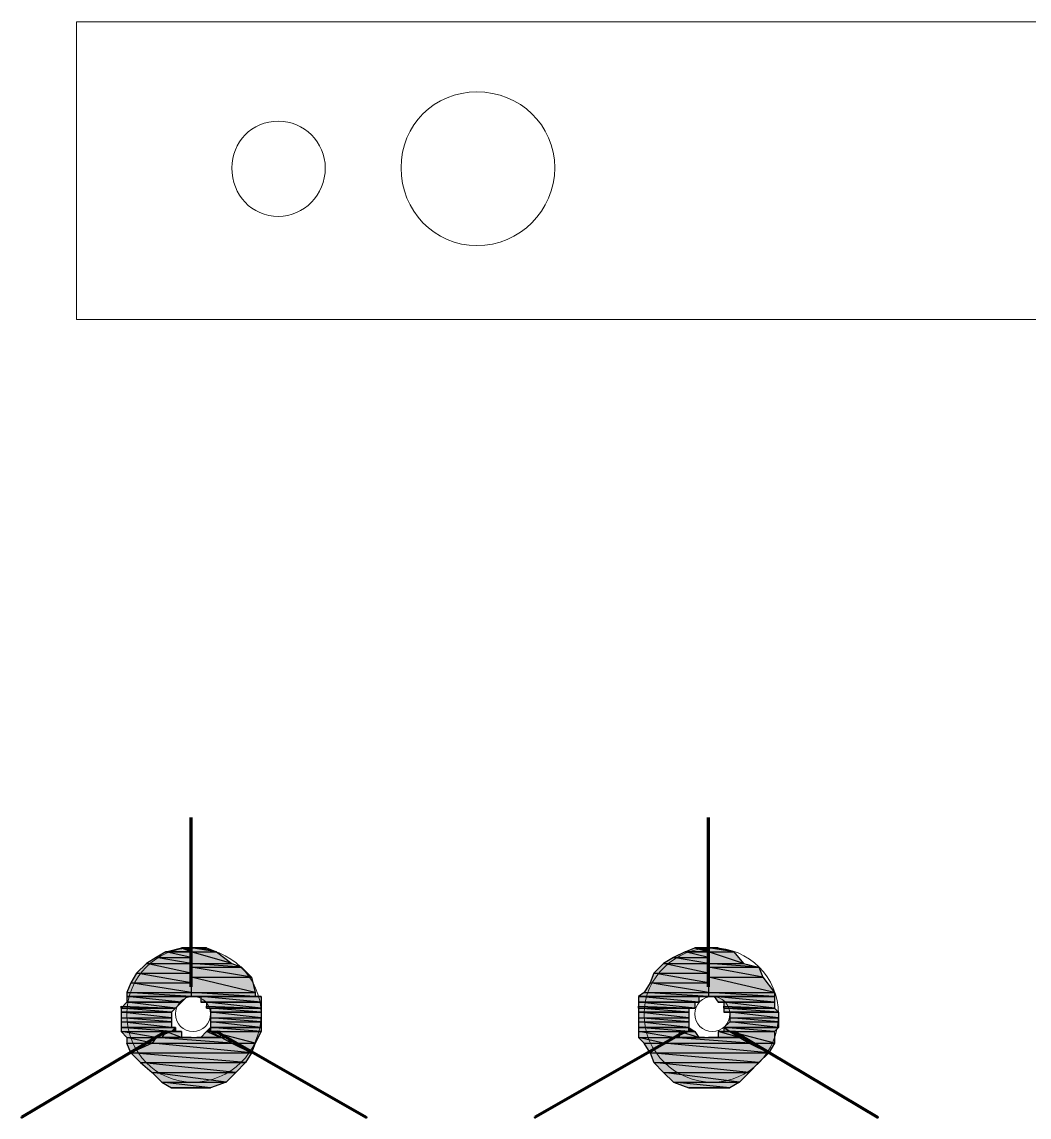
# Model space of a CAD drawing. Header units: millimetres. Extents: x 50 to 186, y -32 to 33.
# Drawn here: x 118.202 to 118.926, y -7.619 to -6.832 of the extents above; entities that cross this region are included whole.
import ezdxf

# ---------------------------------------------------------------- set-up
doc = ezdxf.new("R2010")
doc.units = ezdxf.units.MM
doc.layers.add('Prumada Eletrica', color=40, linetype='Continuous', lineweight=30)

msp = doc.modelspace()

# ---------------------------------------------------------------- hatches: boundary and pattern name
at = {"layer": 'Prumada Eletrica', "true_color": 0x000007}
h = msp.add_hatch(color=7, dxfattribs=at)
h.paths.add_polyline_path([(118.29863, -7.504), (118.32377, -7.504), (118.30561, -7.49981)])
h.paths.add_polyline_path([(118.32377, -7.504), (118.30561, -7.49981), (118.32377, -7.49981)])
for points in [[(118.32377, -7.49981), (118.30561, -7.49981), (118.31679, -7.49702)], [(118.69531, -7.49981), (118.67855, -7.49981), (118.68553, -7.49702)], [(118.3126, -7.55708), (118.3098, -7.55708), (118.3126, -7.55429)], [(118.33774, -7.55708), (118.33495, -7.55708), (118.33774, -7.55429)], [(118.68553, -7.55708), (118.68134, -7.55708), (118.68134, -7.55429)], [(118.28047, -7.57244), (118.27768, -7.56546), (118.29584, -7.56546)], [(118.36707, -7.57244), (118.3531, -7.56546), (118.36987, -7.56546)], [(118.65341, -7.57244), (118.64922, -7.56546), (118.66318, -7.56546)], [(118.73861, -7.57244), (118.72464, -7.56546), (118.7428, -7.56546)]]:
    msp.add_hatch(color=7, dxfattribs=at).paths.add_polyline_path(points)
h = msp.add_hatch(color=7, dxfattribs=at)
h.paths.add_polyline_path([(118.31679, -7.49702), (118.32377, -7.49702)])
h.paths.add_polyline_path([(118.31679, -7.49702), (118.32377, -7.49702), (118.32377, -7.49981)])
h = msp.add_hatch(color=7, dxfattribs=at)
h.paths.add_polyline_path([(118.32377, -7.49981), (118.34193, -7.49981), (118.32377, -7.49702)])
h.paths.add_polyline_path([(118.34193, -7.49981), (118.32377, -7.49702), (118.33495, -7.49702)])
h = msp.add_hatch(color=7, dxfattribs=at)
h.paths.add_polyline_path([(118.32377, -7.50819), (118.3531, -7.50819), (118.32377, -7.49981)])
h.paths.add_polyline_path([(118.3531, -7.50819), (118.32377, -7.49981), (118.34193, -7.49981)])
h = msp.add_hatch(color=7, dxfattribs=at)
h.paths.add_polyline_path([(118.67017, -7.504), (118.69531, -7.504), (118.67855, -7.49981)])
h.paths.add_polyline_path([(118.69531, -7.504), (118.67855, -7.49981), (118.69531, -7.49981)])
h = msp.add_hatch(color=7, dxfattribs=at)
h.paths.add_polyline_path([(118.68553, -7.49702), (118.69531, -7.49702)])
h.paths.add_polyline_path([(118.68553, -7.49702), (118.69531, -7.49702), (118.69531, -7.49981)])
h = msp.add_hatch(color=7, dxfattribs=at)
h.paths.add_polyline_path([(118.69531, -7.49981), (118.71347, -7.49981), (118.69531, -7.49702)])
h.paths.add_polyline_path([(118.71347, -7.49981), (118.69531, -7.49702), (118.70229, -7.49702)])
h.paths.add_polyline_path([(118.69531, -7.49702), (118.70229, -7.49702)])
h = msp.add_hatch(color=7, dxfattribs=at)
h.paths.add_polyline_path([(118.69531, -7.50819), (118.72045, -7.50819), (118.69531, -7.49981)])
h.paths.add_polyline_path([(118.72045, -7.50819), (118.69531, -7.49981), (118.71347, -7.49981)])
h = msp.add_hatch(color=7, dxfattribs=at)
h.paths.add_polyline_path([(118.28466, -7.51518), (118.32377, -7.51518), (118.29165, -7.50819)])
h.paths.add_polyline_path([(118.32377, -7.51518), (118.29165, -7.50819), (118.32377, -7.50819)])
h = msp.add_hatch(color=7, dxfattribs=at)
h.paths.add_polyline_path([(118.29165, -7.50819), (118.32377, -7.50819), (118.29863, -7.504)])
h.paths.add_polyline_path([(118.32377, -7.50819), (118.29863, -7.504), (118.32377, -7.504)])
h = msp.add_hatch(color=7, dxfattribs=at)
h.paths.add_polyline_path([(118.32377, -7.51099), (118.36009, -7.51099), (118.32377, -7.50819)])
h.paths.add_polyline_path([(118.36009, -7.51099), (118.32377, -7.50819), (118.3531, -7.50819)])
h = msp.add_hatch(color=7, dxfattribs=at)
h.paths.add_polyline_path([(118.6562, -7.51518), (118.69531, -7.51518), (118.66318, -7.50819)])
h.paths.add_polyline_path([(118.69531, -7.51518), (118.66318, -7.50819), (118.69531, -7.50819)])
h = msp.add_hatch(color=7, dxfattribs=at)
h.paths.add_polyline_path([(118.66318, -7.50819), (118.69531, -7.50819), (118.67017, -7.504)])
h.paths.add_polyline_path([(118.69531, -7.50819), (118.67017, -7.504), (118.69531, -7.504)])
h = msp.add_hatch(color=7, dxfattribs=at)
h.paths.add_polyline_path([(118.69531, -7.51099), (118.73163, -7.51099), (118.69531, -7.50819)])
h.paths.add_polyline_path([(118.73163, -7.51099), (118.69531, -7.50819), (118.72045, -7.50819)])
h = msp.add_hatch(color=7, dxfattribs=at)
h.paths.add_polyline_path([(118.28047, -7.52216), (118.32377, -7.52216), (118.28466, -7.51518)])
h.paths.add_polyline_path([(118.32377, -7.52216), (118.28466, -7.51518), (118.32377, -7.51518)])
h = msp.add_hatch(color=7, dxfattribs=at)
h.paths.add_polyline_path([(118.32377, -7.51797), (118.36707, -7.51797), (118.32377, -7.51099)])
h.paths.add_polyline_path([(118.36707, -7.51797), (118.32377, -7.51099), (118.36009, -7.51099)])
h = msp.add_hatch(color=7, dxfattribs=at)
h.paths.add_polyline_path([(118.65341, -7.52216), (118.69531, -7.52216), (118.6562, -7.51518)])
h.paths.add_polyline_path([(118.69531, -7.52216), (118.6562, -7.51518), (118.69531, -7.51518)])
h = msp.add_hatch(color=7, dxfattribs=at)
h.paths.add_polyline_path([(118.69531, -7.51797), (118.73442, -7.51797), (118.69531, -7.51099)])
h.paths.add_polyline_path([(118.73442, -7.51797), (118.69531, -7.51099), (118.73163, -7.51099)])
h = msp.add_hatch(color=7, dxfattribs=at)
h.paths.add_polyline_path([(118.27768, -7.52914), (118.32377, -7.52914), (118.28047, -7.52216)])
h.paths.add_polyline_path([(118.32377, -7.52914), (118.28047, -7.52216), (118.32377, -7.52216)])
h = msp.add_hatch(color=7, dxfattribs=at)
h.paths.add_polyline_path([(118.32377, -7.52914), (118.36987, -7.52914), (118.32377, -7.51797)])
h.paths.add_polyline_path([(118.36987, -7.52914), (118.32377, -7.51797), (118.36707, -7.51797)])
h = msp.add_hatch(color=7, dxfattribs=at)
h.paths.add_polyline_path([(118.64922, -7.52914), (118.69531, -7.52914), (118.65341, -7.52216)])
h.paths.add_polyline_path([(118.69531, -7.52914), (118.65341, -7.52216), (118.69531, -7.52216)])
h = msp.add_hatch(color=7, dxfattribs=at)
h.paths.add_polyline_path([(118.69531, -7.52914), (118.7428, -7.52914), (118.69531, -7.51797)])
h.paths.add_polyline_path([(118.7428, -7.52914), (118.69531, -7.51797), (118.73442, -7.51797)])
h = msp.add_hatch(color=7, dxfattribs=at)
h.paths.add_polyline_path([(118.27768, -7.53194), (118.32377, -7.53194), (118.27768, -7.52914)])
h.paths.add_polyline_path([(118.32377, -7.53194), (118.27768, -7.52914), (118.32377, -7.52914)])
h = msp.add_hatch(color=7, dxfattribs=at)
h.paths.add_polyline_path([(118.27768, -7.53613), (118.31679, -7.53613), (118.27768, -7.53194)])
h.paths.add_polyline_path([(118.31679, -7.53613), (118.27768, -7.53194), (118.32098, -7.53194)])
h = msp.add_hatch(color=7, dxfattribs=at)
h.paths.add_polyline_path([(118.32377, -7.53194), (118.36987, -7.53194), (118.32377, -7.52914)])
h.paths.add_polyline_path([(118.36987, -7.53194), (118.32377, -7.52914), (118.36987, -7.52914)])
h = msp.add_hatch(color=7, dxfattribs=at)
h.paths.add_polyline_path([(118.32377, -7.53194), (118.36987, -7.53194)])
h.paths.add_polyline_path([(118.32377, -7.53194), (118.36987, -7.53194), (118.32796, -7.53194)])
h = msp.add_hatch(color=7, dxfattribs=at)
h.paths.add_polyline_path([(118.33076, -7.53613), (118.37406, -7.53613), (118.33076, -7.53194)])
h.paths.add_polyline_path([(118.37406, -7.53613), (118.33076, -7.53194), (118.37406, -7.53194)])
h = msp.add_hatch(color=7, dxfattribs=at)
h.paths.add_polyline_path([(118.64503, -7.53194), (118.69531, -7.53194), (118.64922, -7.52914)])
h.paths.add_polyline_path([(118.69531, -7.53194), (118.64922, -7.52914), (118.69531, -7.52914)])
h = msp.add_hatch(color=7, dxfattribs=at)
h.paths.add_polyline_path([(118.64503, -7.53613), (118.68833, -7.53613), (118.64503, -7.53194)])
h.paths.add_polyline_path([(118.68833, -7.53613), (118.64503, -7.53194), (118.68833, -7.53194)])
h = msp.add_hatch(color=7, dxfattribs=at)
h.paths.add_polyline_path([(118.69531, -7.53194), (118.7428, -7.53194), (118.69531, -7.52914)])
h.paths.add_polyline_path([(118.7428, -7.53194), (118.69531, -7.52914), (118.7428, -7.52914)])
h = msp.add_hatch(color=7, dxfattribs=at)
h.paths.add_polyline_path([(118.69531, -7.53194), (118.7428, -7.53194)])
h.paths.add_polyline_path([(118.69531, -7.53194), (118.7428, -7.53194), (118.6995, -7.53194)])
h = msp.add_hatch(color=7, dxfattribs=at)
h.paths.add_polyline_path([(118.70229, -7.53613), (118.7428, -7.53613), (118.6995, -7.53194)])
h.paths.add_polyline_path([(118.7428, -7.53613), (118.6995, -7.53194), (118.7428, -7.53194)])
h = msp.add_hatch(color=7, dxfattribs=at)
h.paths.add_polyline_path([(118.27349, -7.54032), (118.3126, -7.54032), (118.27768, -7.53613)])
h.paths.add_polyline_path([(118.3126, -7.54032), (118.27768, -7.53613), (118.31679, -7.53613)])
h = msp.add_hatch(color=7, dxfattribs=at)
h.paths.add_polyline_path([(118.3126, -7.54032), (118.27349, -7.54032), (118.27349, -7.53892)])
h.paths.add_polyline_path([(118.27349, -7.54032), (118.27349, -7.53892), (118.3126, -7.54032)])
h.paths.add_polyline_path([(118.27349, -7.54032), (118.3126, -7.54032)])
h.paths.add_polyline_path([(118.3126, -7.54032), (118.27349, -7.54032), (118.27349, -7.53892)])
h = msp.add_hatch(color=7, dxfattribs=at)
h.paths.add_polyline_path([(118.27349, -7.54311), (118.3098, -7.54311), (118.27349, -7.54032)])
h.paths.add_polyline_path([(118.3098, -7.54311), (118.27349, -7.54032), (118.3126, -7.54032)])
h = msp.add_hatch(color=7, dxfattribs=at)
h.paths.add_polyline_path([(118.33076, -7.53613), (118.37406, -7.53613)])
h.paths.add_polyline_path([(118.33076, -7.53613), (118.37406, -7.53613), (118.33495, -7.53613)])
h = msp.add_hatch(color=7, dxfattribs=at)
h.paths.add_polyline_path([(118.33495, -7.54032), (118.37406, -7.54032), (118.33495, -7.53613)])
h.paths.add_polyline_path([(118.37406, -7.54032), (118.33495, -7.53613), (118.37406, -7.53613)])
h = msp.add_hatch(color=7, dxfattribs=at)
h.paths.add_polyline_path([(118.33495, -7.54032), (118.33495, -7.53892), (118.37406, -7.54032)])
h.paths.add_polyline_path([(118.33495, -7.54032), (118.37406, -7.54032), (118.33774, -7.54032)])
h = msp.add_hatch(color=7, dxfattribs=at)
h.paths.add_polyline_path([(118.33774, -7.54311), (118.37406, -7.54311), (118.33774, -7.54032)])
h.paths.add_polyline_path([(118.37406, -7.54311), (118.33774, -7.54032), (118.37406, -7.54032)])
h = msp.add_hatch(color=7, dxfattribs=at)
h.paths.add_polyline_path([(118.64503, -7.54032), (118.68553, -7.54032), (118.64503, -7.53613)])
h.paths.add_polyline_path([(118.68553, -7.54032), (118.64503, -7.53613), (118.68553, -7.53613)])
h = msp.add_hatch(color=7, dxfattribs=at)
h.paths.add_polyline_path([(118.64503, -7.54032), (118.68134, -7.54032)])
h.paths.add_polyline_path([(118.68134, -7.54032), (118.64503, -7.54032), (118.68553, -7.54032)])
h.paths.add_polyline_path([(118.64503, -7.54032), (118.68553, -7.54032)])
h.paths.add_polyline_path([(118.68553, -7.54032), (118.64503, -7.54032), (118.64503, -7.53892)])
h = msp.add_hatch(color=7, dxfattribs=at)
h.paths.add_polyline_path([(118.64503, -7.54311), (118.68134, -7.54311), (118.64503, -7.54032)])
h.paths.add_polyline_path([(118.68134, -7.54311), (118.64503, -7.54032), (118.68134, -7.54032)])
h = msp.add_hatch(color=7, dxfattribs=at)
h.paths.add_polyline_path([(118.70229, -7.53613), (118.7428, -7.53613)])
h.paths.add_polyline_path([(118.70229, -7.53613), (118.7428, -7.53613), (118.70648, -7.53613)])
h = msp.add_hatch(color=7, dxfattribs=at)
h.paths.add_polyline_path([(118.70648, -7.54032), (118.7428, -7.54032), (118.70648, -7.53613)])
h.paths.add_polyline_path([(118.7428, -7.54032), (118.70648, -7.53613), (118.7428, -7.53613)])
h = msp.add_hatch(color=7, dxfattribs=at)
h.paths.add_polyline_path([(118.7428, -7.54032), (118.70648, -7.54032), (118.70648, -7.53892)])
h.paths.add_polyline_path([(118.70648, -7.54032), (118.70648, -7.53892), (118.7428, -7.54032)])
h = msp.add_hatch(color=7, dxfattribs=at)
h.paths.add_polyline_path([(118.70648, -7.54311), (118.74559, -7.54311), (118.70648, -7.54032)])
h.paths.add_polyline_path([(118.74559, -7.54311), (118.70648, -7.54032), (118.7428, -7.54032)])
h = msp.add_hatch(color=7, dxfattribs=at)
h.paths.add_polyline_path([(118.27349, -7.5473), (118.3098, -7.5473), (118.27349, -7.54311)])
h.paths.add_polyline_path([(118.3098, -7.5473), (118.27349, -7.54311), (118.3098, -7.54311)])
h = msp.add_hatch(color=7, dxfattribs=at)
h.paths.add_polyline_path([(118.27349, -7.5501), (118.3098, -7.5501), (118.27349, -7.5473)])
h.paths.add_polyline_path([(118.3098, -7.5501), (118.27349, -7.5473), (118.3098, -7.5473)])
h = msp.add_hatch(color=7, dxfattribs=at)
h.paths.add_polyline_path([(118.33774, -7.5473), (118.37406, -7.5473), (118.33774, -7.54311)])
h.paths.add_polyline_path([(118.37406, -7.5473), (118.33774, -7.54311), (118.37406, -7.54311)])
h = msp.add_hatch(color=7, dxfattribs=at)
h.paths.add_polyline_path([(118.33774, -7.5501), (118.37406, -7.5501), (118.33774, -7.5473)])
h.paths.add_polyline_path([(118.37406, -7.5501), (118.33774, -7.5473), (118.37406, -7.5473)])
h = msp.add_hatch(color=7, dxfattribs=at)
h.paths.add_polyline_path([(118.64503, -7.5473), (118.68134, -7.5473), (118.64503, -7.54311)])
h.paths.add_polyline_path([(118.68134, -7.5473), (118.64503, -7.54311), (118.68134, -7.54311)])
h = msp.add_hatch(color=7, dxfattribs=at)
h.paths.add_polyline_path([(118.64503, -7.5501), (118.68134, -7.5501), (118.64503, -7.5473)])
h.paths.add_polyline_path([(118.68134, -7.5501), (118.64503, -7.5473), (118.68134, -7.5473)])
h = msp.add_hatch(color=7, dxfattribs=at)
h.paths.add_polyline_path([(118.70648, -7.54311), (118.74559, -7.54311)])
h.paths.add_polyline_path([(118.70648, -7.54311), (118.74559, -7.54311), (118.71067, -7.54311)])
h = msp.add_hatch(color=7, dxfattribs=at)
h.paths.add_polyline_path([(118.71067, -7.5473), (118.74559, -7.5473), (118.71067, -7.54311)])
h.paths.add_polyline_path([(118.74559, -7.5473), (118.71067, -7.54311), (118.74559, -7.54311)])
h = msp.add_hatch(color=7, dxfattribs=at)
h.paths.add_polyline_path([(118.71067, -7.5501), (118.74559, -7.5501), (118.71067, -7.5473)])
h.paths.add_polyline_path([(118.74559, -7.5501), (118.71067, -7.5473), (118.74559, -7.5473)])
h = msp.add_hatch(color=7, dxfattribs=at)
h.paths.add_polyline_path([(118.27349, -7.55429), (118.3098, -7.55429), (118.27349, -7.5501)])
h.paths.add_polyline_path([(118.3098, -7.55429), (118.27349, -7.5501), (118.3098, -7.5501)])
h = msp.add_hatch(color=7, dxfattribs=at)
h.paths.add_polyline_path([(118.27349, -7.55708), (118.3098, -7.55708), (118.27349, -7.55429)])
h.paths.add_polyline_path([(118.3098, -7.55708), (118.27349, -7.55429), (118.3126, -7.55429)])
h = msp.add_hatch(color=7, dxfattribs=at)
h.paths.add_polyline_path([(118.33774, -7.55429), (118.37406, -7.55429), (118.33774, -7.5501)])
h.paths.add_polyline_path([(118.37406, -7.55429), (118.33774, -7.5501), (118.37406, -7.5501)])
h = msp.add_hatch(color=7, dxfattribs=at)
h.paths.add_polyline_path([(118.33774, -7.55708), (118.37406, -7.55708), (118.33774, -7.55429)])
h.paths.add_polyline_path([(118.37406, -7.55708), (118.33774, -7.55429), (118.37406, -7.55429)])
h = msp.add_hatch(color=7, dxfattribs=at)
h.paths.add_polyline_path([(118.64503, -7.55429), (118.68134, -7.55429), (118.64503, -7.5501)])
h.paths.add_polyline_path([(118.68134, -7.55429), (118.64503, -7.5501), (118.68134, -7.5501)])
h = msp.add_hatch(color=7, dxfattribs=at)
h.paths.add_polyline_path([(118.64503, -7.55708), (118.68134, -7.55708), (118.64503, -7.55429)])
h.paths.add_polyline_path([(118.68134, -7.55708), (118.64503, -7.55429), (118.68134, -7.55429)])
h = msp.add_hatch(color=7, dxfattribs=at)
h.paths.add_polyline_path([(118.70229, -7.55708), (118.71347, -7.55708), (118.70648, -7.55708)])
h.paths.add_polyline_path([(118.71347, -7.55708), (118.70648, -7.55708), (118.71067, -7.55708)])
h.paths.add_polyline_path([(118.70648, -7.55708), (118.71067, -7.55708), (118.70648, -7.55429)])
h = msp.add_hatch(color=7, dxfattribs=at)
h.paths.add_polyline_path([(118.70648, -7.55429), (118.74559, -7.55429), (118.71067, -7.5501)])
h.paths.add_polyline_path([(118.74559, -7.55429), (118.71067, -7.5501), (118.74559, -7.5501)])
h = msp.add_hatch(color=7, dxfattribs=at)
h.paths.add_polyline_path([(118.71067, -7.55708), (118.7428, -7.55708), (118.70648, -7.55429)])
h.paths.add_polyline_path([(118.7428, -7.55708), (118.70648, -7.55429), (118.74559, -7.55429)])
h = msp.add_hatch(color=7, dxfattribs=at)
h.paths.add_polyline_path([(118.27768, -7.56127), (118.29863, -7.56127), (118.27349, -7.55708)])
h.paths.add_polyline_path([(118.29863, -7.56127), (118.27349, -7.55708), (118.3098, -7.55708)])
h = msp.add_hatch(color=7, dxfattribs=at)
h.paths.add_polyline_path([(118.27768, -7.56546), (118.29584, -7.56546), (118.27768, -7.56127)])
h.paths.add_polyline_path([(118.29584, -7.56546), (118.27768, -7.56127), (118.29863, -7.56127)])
h = msp.add_hatch(color=7, dxfattribs=at)
h.paths.add_polyline_path([(118.29584, -7.56546), (118.3531, -7.56546), (118.29863, -7.56127)])
h.paths.add_polyline_path([(118.3531, -7.56546), (118.29863, -7.56127), (118.34891, -7.56127)])
h = msp.add_hatch(color=7, dxfattribs=at)
h.paths.add_polyline_path([(118.30282, -7.56127), (118.31679, -7.56127), (118.30561, -7.55708)])
h.paths.add_polyline_path([(118.31679, -7.56127), (118.30561, -7.55708), (118.31679, -7.55708)])
h = msp.add_hatch(color=7, dxfattribs=at)
h.paths.add_polyline_path([(118.33076, -7.56127), (118.34472, -7.56127), (118.33495, -7.55708)])
h.paths.add_polyline_path([(118.34472, -7.56127), (118.33495, -7.55708), (118.34472, -7.55708)])
h = msp.add_hatch(color=7, dxfattribs=at)
h.paths.add_polyline_path([(118.3531, -7.56546), (118.36987, -7.56546), (118.33774, -7.55708)])
h.paths.add_polyline_path([(118.36987, -7.56546), (118.33774, -7.55708), (118.37406, -7.55708)])
h = msp.add_hatch(color=7, dxfattribs=at)
h.paths.add_polyline_path([(118.64503, -7.56127), (118.67017, -7.56127), (118.64503, -7.55708)])
h.paths.add_polyline_path([(118.67017, -7.56127), (118.64503, -7.55708), (118.68134, -7.55708)])
h = msp.add_hatch(color=7, dxfattribs=at)
h.paths.add_polyline_path([(118.64922, -7.56546), (118.66318, -7.56546), (118.64503, -7.56127)])
h.paths.add_polyline_path([(118.66318, -7.56546), (118.64503, -7.56127), (118.67017, -7.56127)])
h = msp.add_hatch(color=7, dxfattribs=at)
h.paths.add_polyline_path([(118.66318, -7.56546), (118.72464, -7.56546), (118.67017, -7.56127)])
h.paths.add_polyline_path([(118.72464, -7.56546), (118.67017, -7.56127), (118.72045, -7.56127)])
h = msp.add_hatch(color=7, dxfattribs=at)
h.paths.add_polyline_path([(118.67436, -7.56127), (118.68833, -7.56127), (118.67436, -7.55708)])
h.paths.add_polyline_path([(118.68833, -7.56127), (118.67436, -7.55708), (118.68553, -7.55708)])
h = msp.add_hatch(color=7, dxfattribs=at)
h.paths.add_polyline_path([(118.67855, -7.55708), (118.67715, -7.55708), (118.68553, -7.55708)])
h.paths.add_polyline_path([(118.67855, -7.55708), (118.68553, -7.55708), (118.67436, -7.55708)])
h = msp.add_hatch(color=7, dxfattribs=at)
h.paths.add_polyline_path([(118.68134, -7.55708), (118.68553, -7.55708)])
h.paths.add_polyline_path([(118.68134, -7.55708), (118.68553, -7.55708), (118.67855, -7.55708)])
h = msp.add_hatch(color=7, dxfattribs=at)
h.paths.add_polyline_path([(118.70229, -7.56127), (118.71766, -7.56127)])
h.paths.add_polyline_path([(118.70229, -7.56127), (118.71766, -7.56127), (118.6995, -7.56127)])
h = msp.add_hatch(color=7, dxfattribs=at)
h.paths.add_polyline_path([(118.70229, -7.56127), (118.71766, -7.56127), (118.70229, -7.55708)])
h.paths.add_polyline_path([(118.71766, -7.56127), (118.70229, -7.55708), (118.71347, -7.55708)])
h = msp.add_hatch(color=7, dxfattribs=at)
h.paths.add_polyline_path([(118.72464, -7.56546), (118.7428, -7.56546), (118.71067, -7.55708)])
h.paths.add_polyline_path([(118.7428, -7.56546), (118.71067, -7.55708), (118.7428, -7.55708)])
h = msp.add_hatch(color=7, dxfattribs=at)
h.paths.add_polyline_path([(118.28047, -7.57244), (118.36707, -7.57244), (118.29584, -7.56546)])
h.paths.add_polyline_path([(118.36707, -7.57244), (118.29584, -7.56546), (118.3531, -7.56546)])
h = msp.add_hatch(color=7, dxfattribs=at)
h.paths.add_polyline_path([(118.28746, -7.57943), (118.36288, -7.57943), (118.28047, -7.57244)])
h.paths.add_polyline_path([(118.36288, -7.57943), (118.28047, -7.57244), (118.36707, -7.57244)])
h = msp.add_hatch(color=7, dxfattribs=at)
h.paths.add_polyline_path([(118.65341, -7.57244), (118.73861, -7.57244), (118.66318, -7.56546)])
h.paths.add_polyline_path([(118.73861, -7.57244), (118.66318, -7.56546), (118.72464, -7.56546)])
h = msp.add_hatch(color=7, dxfattribs=at)
h.paths.add_polyline_path([(118.6562, -7.57943), (118.73163, -7.57943), (118.65341, -7.57244)])
h.paths.add_polyline_path([(118.73163, -7.57943), (118.65341, -7.57244), (118.73861, -7.57244)])
h = msp.add_hatch(color=7, dxfattribs=at)
h.paths.add_polyline_path([(118.29584, -7.58641), (118.3559, -7.58641), (118.28746, -7.57943)])
h.paths.add_polyline_path([(118.3559, -7.58641), (118.28746, -7.57943), (118.36288, -7.57943)])
h = msp.add_hatch(color=7, dxfattribs=at)
h.paths.add_polyline_path([(118.66318, -7.58641), (118.72464, -7.58641), (118.6562, -7.57943)])
h.paths.add_polyline_path([(118.72464, -7.58641), (118.6562, -7.57943), (118.73163, -7.57943)])
h = msp.add_hatch(color=7, dxfattribs=at)
h.paths.add_polyline_path([(118.30282, -7.5934), (118.34891, -7.5934), (118.29584, -7.58641)])
h.paths.add_polyline_path([(118.34891, -7.5934), (118.29584, -7.58641), (118.3559, -7.58641)])
h = msp.add_hatch(color=7, dxfattribs=at)
h.paths.add_polyline_path([(118.67017, -7.5934), (118.71766, -7.5934), (118.66318, -7.58641)])
h.paths.add_polyline_path([(118.71766, -7.5934), (118.66318, -7.58641), (118.72464, -7.58641)])
h = msp.add_hatch(color=7, dxfattribs=at)
h.paths.add_polyline_path([(118.3098, -7.59759), (118.33774, -7.59759), (118.30282, -7.5934)])
h.paths.add_polyline_path([(118.33774, -7.59759), (118.30282, -7.5934), (118.34891, -7.5934)])
h = msp.add_hatch(color=7, dxfattribs=at)
h.paths.add_polyline_path([(118.68134, -7.59759), (118.71067, -7.59759), (118.67017, -7.5934)])
h.paths.add_polyline_path([(118.71067, -7.59759), (118.67017, -7.5934), (118.71766, -7.5934)])

# ---------------------------------------------------------------- linework, layer by layer
at = {"layer": 'Prumada Eletrica', "color": 7, "linetype": 'Continuous', "lineweight": 20, "true_color": 0x000007}
for points in [[(119.52498, -6.83216), (119.52498, -7.04587), (118.24136, -7.04587)], [(118.24136, -7.04587), (118.24136, -6.83216), (118.88527, -6.83216)], [(118.88527, -6.83216), (119.52498, -6.83216), (119.52498, -6.83216)]]:
    msp.add_lwpolyline(points, dxfattribs=at)
at = {"layer": 'Prumada Eletrica', "color": 7, "linetype": 'Continuous', "lineweight": 70, "true_color": 0x000007}
for points in [[(118.32377, -7.52495), (118.32377, -7.40344), (118.32377, -7.40344)], [(118.69531, -7.52495), (118.69531, -7.40344), (118.69531, -7.40344)], [(118.30561, -7.55708), (118.20225, -7.61854), (118.20225, -7.61854)], [(118.34193, -7.55708), (118.44948, -7.61854), (118.44948, -7.61854)], [(118.67855, -7.55708), (118.571, -7.61854), (118.571, -7.61854)], [(118.71347, -7.55708), (118.81683, -7.61854), (118.81683, -7.61854)]]:
    msp.add_lwpolyline(points, dxfattribs=at)
at = {"layer": 'Prumada Eletrica', "color": 7, "linetype": 'Continuous', "lineweight": -2, "true_color": 0x000007}
for points in [[(118.29863, -7.504), (118.32377, -7.504), (118.30561, -7.49981)], [(118.32377, -7.49981), (118.30561, -7.49981), (118.31679, -7.49702)], [(118.32377, -7.504), (118.30561, -7.49981), (118.32377, -7.49981)], [(118.31679, -7.49702), (118.31679, -7.49702), (118.32377, -7.49702)], [(118.31679, -7.49702), (118.32377, -7.49702), (118.32377, -7.49981)], [(118.32377, -7.49981), (118.34193, -7.49981), (118.32377, -7.49702)], [(118.34193, -7.49981), (118.32377, -7.49702), (118.33495, -7.49702)], [(118.33076, -7.49702), (118.32377, -7.49702), (118.32377, -7.49702)], [(118.32377, -7.49702), (118.33495, -7.49702)], [(118.33495, -7.49702), (118.32377, -7.49702), (118.33076, -7.49702)], [(118.32377, -7.50819), (118.3531, -7.50819), (118.32377, -7.49981)], [(118.3531, -7.50819), (118.32377, -7.49981), (118.34193, -7.49981)], [(118.67017, -7.504), (118.69531, -7.504), (118.67855, -7.49981)], [(118.69531, -7.49981), (118.67855, -7.49981), (118.68553, -7.49702)], [(118.69531, -7.504), (118.67855, -7.49981), (118.69531, -7.49981)], [(118.68553, -7.49702), (118.68553, -7.49702), (118.69531, -7.49702)], [(118.68553, -7.49702), (118.69531, -7.49702), (118.69531, -7.49981)], [(118.69531, -7.49981), (118.71347, -7.49981), (118.69531, -7.49702)], [(118.71347, -7.49981), (118.69531, -7.49702), (118.70229, -7.49702)], [(118.69531, -7.49702), (118.70229, -7.49702)], [(118.70229, -7.49702), (118.69531, -7.49702), (118.69531, -7.49702)], [(118.69531, -7.49702), (118.69531, -7.49702), (118.70229, -7.49702)], [(118.69531, -7.50819), (118.72045, -7.50819), (118.69531, -7.49981)], [(118.72045, -7.50819), (118.69531, -7.49981), (118.71347, -7.49981)], [(118.28466, -7.51518), (118.32377, -7.51518), (118.29165, -7.50819)], [(118.29165, -7.50819), (118.32377, -7.50819), (118.29863, -7.504)], [(118.32377, -7.51518), (118.29165, -7.50819), (118.32377, -7.50819)], [(118.32377, -7.50819), (118.29863, -7.504), (118.32377, -7.504)], [(118.32377, -7.51099), (118.36009, -7.51099), (118.32377, -7.50819)], [(118.36009, -7.51099), (118.32377, -7.50819), (118.3531, -7.50819)], [(118.6562, -7.51518), (118.69531, -7.51518), (118.66318, -7.50819)], [(118.66318, -7.50819), (118.69531, -7.50819), (118.67017, -7.504)], [(118.69531, -7.51518), (118.66318, -7.50819), (118.69531, -7.50819)], [(118.69531, -7.50819), (118.67017, -7.504), (118.69531, -7.504)], [(118.69531, -7.51099), (118.73163, -7.51099), (118.69531, -7.50819)], [(118.73163, -7.51099), (118.69531, -7.50819), (118.72045, -7.50819)], [(118.28047, -7.52216), (118.32377, -7.52216), (118.28466, -7.51518)], [(118.32377, -7.52216), (118.28466, -7.51518), (118.32377, -7.51518)], [(118.32377, -7.51797), (118.36707, -7.51797), (118.32377, -7.51099)], [(118.36707, -7.51797), (118.32377, -7.51099), (118.36009, -7.51099)], [(118.65341, -7.52216), (118.69531, -7.52216), (118.6562, -7.51518)], [(118.69531, -7.52216), (118.6562, -7.51518), (118.69531, -7.51518)], [(118.69531, -7.51797), (118.73442, -7.51797), (118.69531, -7.51099)], [(118.73442, -7.51797), (118.69531, -7.51099), (118.73163, -7.51099)], [(118.27768, -7.52914), (118.32377, -7.52914), (118.28047, -7.52216)], [(118.32377, -7.52914), (118.28047, -7.52216), (118.32377, -7.52216)], [(118.32377, -7.52914), (118.36987, -7.52914), (118.32377, -7.51797)], [(118.36987, -7.52914), (118.32377, -7.51797), (118.36707, -7.51797)], [(118.64922, -7.52914), (118.69531, -7.52914), (118.65341, -7.52216)], [(118.69531, -7.52914), (118.65341, -7.52216), (118.69531, -7.52216)], [(118.69531, -7.52914), (118.7428, -7.52914), (118.69531, -7.51797)], [(118.7428, -7.52914), (118.69531, -7.51797), (118.73442, -7.51797)], [(118.27768, -7.53194), (118.32377, -7.53194), (118.27768, -7.52914)], [(118.32377, -7.53194), (118.27768, -7.52914), (118.32377, -7.52914)], [(118.27768, -7.53613), (118.31679, -7.53613), (118.27768, -7.53194)], [(118.31679, -7.53613), (118.27768, -7.53194), (118.32098, -7.53194)], [(118.32098, -7.53194), (118.27768, -7.53194), (118.27768, -7.53194)], [(118.27768, -7.53194), (118.27768, -7.53194), (118.32098, -7.53194)], [(118.27768, -7.53194), (118.32098, -7.53194)], [(118.32098, -7.53194), (118.27768, -7.53194), (118.32377, -7.53194)], [(118.32377, -7.53194), (118.36987, -7.53194), (118.32377, -7.52914)], [(118.36987, -7.53194), (118.32377, -7.52914), (118.36987, -7.52914)], [(118.32377, -7.53194), (118.32377, -7.53194), (118.36987, -7.53194)], [(118.32377, -7.53194), (118.36987, -7.53194), (118.32796, -7.53194)], [(118.33076, -7.53194), (118.37406, -7.53194), (118.32796, -7.53194)], [(118.37406, -7.53194), (118.32796, -7.53194), (118.36987, -7.53194)], [(118.33076, -7.53613), (118.37406, -7.53613), (118.33076, -7.53194)], [(118.37406, -7.53613), (118.33076, -7.53194), (118.37406, -7.53194)], [(118.64503, -7.53194), (118.69531, -7.53194), (118.64922, -7.52914)], [(118.64503, -7.53613), (118.68833, -7.53613), (118.64503, -7.53194)], [(118.68833, -7.53613), (118.64503, -7.53194), (118.68833, -7.53194)], [(118.64503, -7.53194), (118.68833, -7.53194)], [(118.68833, -7.53194), (118.64503, -7.53194), (118.69252, -7.53194)], [(118.64503, -7.53194), (118.69252, -7.53194)], [(118.69252, -7.53194), (118.64503, -7.53194), (118.69531, -7.53194)], [(118.69531, -7.53194), (118.64922, -7.52914), (118.69531, -7.52914)], [(118.69531, -7.53194), (118.7428, -7.53194), (118.69531, -7.52914)], [(118.7428, -7.53194), (118.69531, -7.52914), (118.7428, -7.52914)], [(118.69531, -7.53194), (118.69531, -7.53194), (118.7428, -7.53194)], [(118.69531, -7.53194), (118.7428, -7.53194), (118.6995, -7.53194)], [(118.7428, -7.53194), (118.69531, -7.53194), (118.69531, -7.53194)], [(118.69531, -7.53194), (118.69531, -7.53194), (118.7428, -7.53194)], [(118.70229, -7.53613), (118.7428, -7.53613), (118.6995, -7.53194)], [(118.7428, -7.53613), (118.6995, -7.53194), (118.7428, -7.53194)], [(118.27349, -7.54032), (118.3126, -7.54032), (118.27768, -7.53613)], [(118.3126, -7.54032), (118.27349, -7.54032), (118.27349, -7.53892)], [(118.27349, -7.54032), (118.27349, -7.53892), (118.3126, -7.54032)], [(118.3126, -7.54032), (118.27349, -7.54032), (118.27349, -7.53892)], [(118.27349, -7.54311), (118.3098, -7.54311), (118.27349, -7.54032)], [(118.3098, -7.54311), (118.27349, -7.54032), (118.3126, -7.54032)], [(118.27349, -7.54032), (118.3126, -7.54032)], [(118.3126, -7.54032), (118.27768, -7.53613), (118.31679, -7.53613)], [(118.31679, -7.53613), (118.27768, -7.53613), (118.27768, -7.53613)], [(118.27768, -7.53613), (118.27768, -7.53613), (118.31679, -7.53613)], [(118.33076, -7.53613), (118.33076, -7.53613), (118.37406, -7.53613)], [(118.33076, -7.53613), (118.37406, -7.53613), (118.33495, -7.53613)], [(118.33495, -7.54032), (118.37406, -7.54032), (118.33495, -7.53613)], [(118.37406, -7.54032), (118.33495, -7.53613), (118.37406, -7.53613)], [(118.37406, -7.53613), (118.33495, -7.53613), (118.33495, -7.53613)], [(118.33495, -7.53613), (118.33495, -7.53613), (118.37406, -7.53613)], [(118.33495, -7.54032), (118.33495, -7.53892), (118.37406, -7.54032)], [(118.33495, -7.54032), (118.37406, -7.54032), (118.33774, -7.54032)], [(118.33774, -7.54311), (118.37406, -7.54311), (118.33774, -7.54032)], [(118.37406, -7.54311), (118.33774, -7.54032), (118.37406, -7.54032)], [(118.64503, -7.54032), (118.68553, -7.54032), (118.64503, -7.53613)], [(118.68553, -7.54032), (118.64503, -7.53613), (118.68553, -7.53613)], [(118.64503, -7.53613), (118.68553, -7.53613)], [(118.68553, -7.53613), (118.64503, -7.53613), (118.68833, -7.53613)], [(118.68553, -7.54032), (118.64503, -7.54032), (118.64503, -7.53892)], [(118.64503, -7.54311), (118.68134, -7.54311), (118.64503, -7.54032)], [(118.68134, -7.54311), (118.64503, -7.54032), (118.68134, -7.54032)], [(118.64503, -7.54032), (118.68134, -7.54032)], [(118.68134, -7.54032), (118.64503, -7.54032), (118.68553, -7.54032)], [(118.64503, -7.54032), (118.68553, -7.54032)], [(118.70229, -7.53613), (118.70229, -7.53613), (118.7428, -7.53613)], [(118.70229, -7.53613), (118.7428, -7.53613), (118.70648, -7.53613)], [(118.7428, -7.53613), (118.70229, -7.53613), (118.70229, -7.53613)], [(118.70229, -7.53613), (118.70229, -7.53613), (118.7428, -7.53613)], [(118.70648, -7.54032), (118.7428, -7.54032), (118.70648, -7.53613)], [(118.7428, -7.54032), (118.70648, -7.53613), (118.7428, -7.53613)], [(118.7428, -7.54032), (118.70648, -7.54032), (118.70648, -7.53892)], [(118.70648, -7.54032), (118.70648, -7.53892), (118.7428, -7.54032)], [(118.70648, -7.54311), (118.74559, -7.54311), (118.70648, -7.54032)], [(118.74559, -7.54311), (118.70648, -7.54032), (118.7428, -7.54032)], [(118.27349, -7.5473), (118.3098, -7.5473), (118.27349, -7.54311)], [(118.3098, -7.5473), (118.27349, -7.54311), (118.3098, -7.54311)], [(118.3098, -7.54311), (118.27349, -7.54311), (118.27349, -7.54311)], [(118.27349, -7.54311), (118.27349, -7.54311), (118.3098, -7.54311)], [(118.27349, -7.5501), (118.3098, -7.5501), (118.27349, -7.5473)], [(118.3098, -7.5501), (118.27349, -7.5473), (118.3098, -7.5473)], [(118.33774, -7.5473), (118.37406, -7.5473), (118.33774, -7.54311)], [(118.37406, -7.5473), (118.33774, -7.54311), (118.37406, -7.54311)], [(118.37406, -7.54311), (118.33774, -7.54311), (118.33774, -7.54311)], [(118.33774, -7.54311), (118.33774, -7.54311), (118.37406, -7.54311)], [(118.33774, -7.5501), (118.37406, -7.5501), (118.33774, -7.5473)], [(118.37406, -7.5501), (118.33774, -7.5473), (118.37406, -7.5473)], [(118.64503, -7.5473), (118.68134, -7.5473), (118.64503, -7.54311)], [(118.68134, -7.5473), (118.64503, -7.54311), (118.68134, -7.54311)], [(118.68134, -7.54311), (118.64503, -7.54311), (118.64503, -7.54311)], [(118.64503, -7.54311), (118.64503, -7.54311), (118.68134, -7.54311)], [(118.64503, -7.5501), (118.68134, -7.5501), (118.64503, -7.5473)], [(118.68134, -7.5501), (118.64503, -7.5473), (118.68134, -7.5473)], [(118.70648, -7.54311), (118.70648, -7.54311), (118.74559, -7.54311)], [(118.70648, -7.54311), (118.74559, -7.54311), (118.71067, -7.54311)], [(118.71067, -7.5473), (118.74559, -7.5473), (118.71067, -7.54311)], [(118.74559, -7.5473), (118.71067, -7.54311), (118.74559, -7.54311)], [(118.71067, -7.5501), (118.74559, -7.5501), (118.71067, -7.5473)], [(118.74559, -7.5501), (118.71067, -7.5473), (118.74559, -7.5473)], [(118.27349, -7.55429), (118.3098, -7.55429), (118.27349, -7.5501)], [(118.3098, -7.55429), (118.27349, -7.5501), (118.3098, -7.5501)], [(118.27349, -7.55708), (118.3098, -7.55708), (118.27349, -7.55429)], [(118.3098, -7.55708), (118.27349, -7.55429), (118.3126, -7.55429)], [(118.27349, -7.55429), (118.3126, -7.55429)], [(118.3126, -7.55429), (118.27349, -7.55429), (118.3098, -7.55429)], [(118.3126, -7.55708), (118.3098, -7.55708), (118.3126, -7.55429)], [(118.33774, -7.55708), (118.33495, -7.55708), (118.33774, -7.55429)], [(118.33774, -7.55429), (118.37406, -7.55429), (118.33774, -7.5501)], [(118.37406, -7.55429), (118.33774, -7.5501), (118.37406, -7.5501)], [(118.33774, -7.55708), (118.37406, -7.55708), (118.33774, -7.55429)], [(118.37406, -7.55708), (118.33774, -7.55429), (118.37406, -7.55429)], [(118.37406, -7.55429), (118.33774, -7.55429), (118.33774, -7.55429)], [(118.33774, -7.55429), (118.33774, -7.55429), (118.37406, -7.55429)], [(118.64503, -7.55429), (118.68134, -7.55429), (118.64503, -7.5501)], [(118.68134, -7.55429), (118.64503, -7.5501), (118.68134, -7.5501)], [(118.64503, -7.55708), (118.68134, -7.55708), (118.64503, -7.55429)], [(118.68134, -7.55708), (118.64503, -7.55429), (118.68134, -7.55429)], [(118.68134, -7.55429), (118.64503, -7.55429), (118.64503, -7.55429)], [(118.64503, -7.55429), (118.64503, -7.55429), (118.68134, -7.55429)], [(118.68553, -7.55708), (118.68134, -7.55708), (118.68134, -7.55429)], [(118.70648, -7.55429), (118.74559, -7.55429), (118.71067, -7.5501)], [(118.70648, -7.55708), (118.71067, -7.55708), (118.70648, -7.55429)], [(118.71067, -7.55708), (118.7428, -7.55708), (118.70648, -7.55429)], [(118.7428, -7.55708), (118.70648, -7.55429), (118.74559, -7.55429)], [(118.74559, -7.55429), (118.70648, -7.55429), (118.70648, -7.55429)], [(118.70648, -7.55429), (118.70648, -7.55429), (118.74559, -7.55429)], [(118.74559, -7.55429), (118.71067, -7.5501), (118.74559, -7.5501)], [(118.27768, -7.56127), (118.29863, -7.56127), (118.27349, -7.55708)], [(118.29863, -7.56127), (118.27349, -7.55708), (118.3098, -7.55708)], [(118.27768, -7.56546), (118.29584, -7.56546), (118.27768, -7.56127)], [(118.29584, -7.56546), (118.27768, -7.56127), (118.29863, -7.56127)], [(118.29584, -7.56546), (118.3531, -7.56546), (118.29863, -7.56127)], [(118.3531, -7.56546), (118.29863, -7.56127), (118.34891, -7.56127)], [(118.29863, -7.56127), (118.32377, -7.56127), (118.30282, -7.56127)], [(118.30282, -7.56127), (118.31679, -7.56127), (118.30561, -7.55708)], [(118.32377, -7.56127), (118.30282, -7.56127), (118.32098, -7.56127)], [(118.30282, -7.56127), (118.32098, -7.56127)], [(118.32098, -7.56127), (118.30282, -7.56127), (118.31679, -7.56127)], [(118.31679, -7.56127), (118.30561, -7.55708), (118.31679, -7.55708)], [(118.30561, -7.55708), (118.31679, -7.55708), (118.3098, -7.55708)], [(118.31679, -7.55708), (118.3098, -7.55708), (118.3126, -7.55708)], [(118.3126, -7.55708), (118.3098, -7.55708), (118.3098, -7.55708)], [(118.3098, -7.55708), (118.3098, -7.55708), (118.3126, -7.55708)], [(118.34891, -7.56127), (118.32796, -7.56127), (118.32796, -7.56127)], [(118.32796, -7.56127), (118.32796, -7.56127), (118.34891, -7.56127)], [(118.32796, -7.56127), (118.34891, -7.56127), (118.33076, -7.56127)], [(118.33076, -7.56127), (118.34472, -7.56127), (118.33495, -7.55708)], [(118.34891, -7.56127), (118.33076, -7.56127), (118.34472, -7.56127)], [(118.34472, -7.56127), (118.33495, -7.55708), (118.34472, -7.55708)], [(118.33495, -7.55708), (118.34472, -7.55708)], [(118.34472, -7.55708), (118.33495, -7.55708), (118.34193, -7.55708)], [(118.33495, -7.55708), (118.34193, -7.55708)], [(118.34193, -7.55708), (118.33495, -7.55708), (118.33774, -7.55708)], [(118.3531, -7.56546), (118.36987, -7.56546), (118.33774, -7.55708)], [(118.36987, -7.56546), (118.33774, -7.55708), (118.37406, -7.55708)], [(118.64503, -7.56127), (118.67017, -7.56127), (118.64503, -7.55708)], [(118.67017, -7.56127), (118.64503, -7.55708), (118.68134, -7.55708)], [(118.64922, -7.56546), (118.66318, -7.56546), (118.64503, -7.56127)], [(118.66318, -7.56546), (118.64503, -7.56127), (118.67017, -7.56127)], [(118.66318, -7.56546), (118.72464, -7.56546), (118.67017, -7.56127)], [(118.72464, -7.56546), (118.67017, -7.56127), (118.72045, -7.56127)], [(118.69252, -7.56127), (118.67017, -7.56127), (118.67017, -7.56127)], [(118.67017, -7.56127), (118.67017, -7.56127), (118.69252, -7.56127)], [(118.67017, -7.56127), (118.69252, -7.56127), (118.67436, -7.56127)], [(118.67436, -7.56127), (118.68833, -7.56127), (118.67436, -7.55708)], [(118.68833, -7.56127), (118.67436, -7.55708), (118.68553, -7.55708)], [(118.67855, -7.55708), (118.68553, -7.55708), (118.67436, -7.55708)], [(118.69252, -7.56127), (118.67436, -7.56127), (118.68833, -7.56127)], [(118.67855, -7.55708), (118.67715, -7.55708), (118.68553, -7.55708)], [(118.68134, -7.55708), (118.68553, -7.55708), (118.67855, -7.55708)], [(118.68134, -7.55708), (118.68134, -7.55708), (118.68553, -7.55708)], [(118.69531, -7.56127), (118.72045, -7.56127), (118.6995, -7.56127)], [(118.72045, -7.56127), (118.6995, -7.56127), (118.71766, -7.56127)], [(118.70229, -7.56127), (118.71766, -7.56127), (118.6995, -7.56127)], [(118.70229, -7.56127), (118.71766, -7.56127), (118.70229, -7.55708)], [(118.71766, -7.56127), (118.70229, -7.55708), (118.71347, -7.55708)], [(118.70229, -7.55708), (118.71347, -7.55708), (118.70648, -7.55708)], [(118.70229, -7.56127), (118.70229, -7.56127), (118.71766, -7.56127)], [(118.71347, -7.55708), (118.70648, -7.55708), (118.71067, -7.55708)], [(118.71067, -7.55708), (118.70648, -7.55708), (118.70648, -7.55708)], [(118.70648, -7.55708), (118.70648, -7.55708), (118.71067, -7.55708)], [(118.72464, -7.56546), (118.7428, -7.56546), (118.71067, -7.55708)], [(118.7428, -7.56546), (118.71067, -7.55708), (118.7428, -7.55708)], [(118.28047, -7.57244), (118.27768, -7.56546), (118.29584, -7.56546)], [(118.28047, -7.57244), (118.36707, -7.57244), (118.29584, -7.56546)], [(118.28746, -7.57943), (118.36288, -7.57943), (118.28047, -7.57244)], [(118.36288, -7.57943), (118.28047, -7.57244), (118.36707, -7.57244)], [(118.36707, -7.57244), (118.29584, -7.56546), (118.3531, -7.56546)], [(118.36707, -7.57244), (118.3531, -7.56546), (118.36987, -7.56546)], [(118.65341, -7.57244), (118.64922, -7.56546), (118.66318, -7.56546)], [(118.65341, -7.57244), (118.73861, -7.57244), (118.66318, -7.56546)], [(118.6562, -7.57943), (118.73163, -7.57943), (118.65341, -7.57244)], [(118.73163, -7.57943), (118.65341, -7.57244), (118.73861, -7.57244)], [(118.73861, -7.57244), (118.66318, -7.56546), (118.72464, -7.56546)], [(118.73861, -7.57244), (118.72464, -7.56546), (118.7428, -7.56546)], [(118.29584, -7.58641), (118.3559, -7.58641), (118.28746, -7.57943)], [(118.3559, -7.58641), (118.28746, -7.57943), (118.36288, -7.57943)], [(118.66318, -7.58641), (118.72464, -7.58641), (118.6562, -7.57943)], [(118.72464, -7.58641), (118.6562, -7.57943), (118.73163, -7.57943)], [(118.30282, -7.5934), (118.34891, -7.5934), (118.29584, -7.58641)], [(118.34891, -7.5934), (118.29584, -7.58641), (118.3559, -7.58641)], [(118.67017, -7.5934), (118.71766, -7.5934), (118.66318, -7.58641)], [(118.71766, -7.5934), (118.66318, -7.58641), (118.72464, -7.58641)], [(118.3098, -7.59759), (118.33774, -7.59759), (118.30282, -7.5934)], [(118.33774, -7.59759), (118.30282, -7.5934), (118.34891, -7.5934)], [(118.68134, -7.59759), (118.71067, -7.59759), (118.67017, -7.5934)], [(118.71067, -7.59759), (118.67017, -7.5934), (118.71766, -7.5934)], [(118.32098, -7.59759), (118.32796, -7.59759), (118.3098, -7.59759)], [(118.32796, -7.59759), (118.3098, -7.59759), (118.33774, -7.59759)], [(118.68833, -7.59759), (118.6995, -7.59759), (118.68134, -7.59759)], [(118.6995, -7.59759), (118.68134, -7.59759), (118.71067, -7.59759)]]:
    msp.add_lwpolyline(points, close=True, dxfattribs=at)
at = {"layer": 'Prumada Eletrica', "color": 7, "linetype": 'Continuous', "lineweight": 20, "true_color": 0x000007}
for points in [[(118.58497, -6.93692), (118.58497, -6.90619), (118.55982, -6.88245), (118.5291, -6.88245), (118.5291, -6.88245), (118.49837, -6.88245), (118.47462, -6.90619), (118.47462, -6.93692), (118.47462, -6.93692), (118.47462, -6.96765), (118.49837, -6.99279), (118.5291, -6.99279), (118.5291, -6.99279), (118.55982, -6.99279), (118.58497, -6.96765), (118.58497, -6.93692)], [(118.42015, -6.93692), (118.42015, -6.91876), (118.40478, -6.9034), (118.38663, -6.9034), (118.38663, -6.9034), (118.36707, -6.9034), (118.3531, -6.91876), (118.3531, -6.93692), (118.3531, -6.93692), (118.3531, -6.95647), (118.36707, -6.97184), (118.38663, -6.97184), (118.38663, -6.97184), (118.40478, -6.97184), (118.42015, -6.95647), (118.42015, -6.93692)], [(118.27768, -7.54451), (118.27768, -7.57244), (118.29863, -7.5934), (118.32517, -7.5934), (118.32517, -7.5934), (118.35171, -7.5934), (118.37406, -7.57244), (118.37406, -7.54451), (118.37406, -7.54451), (118.37406, -7.51797), (118.35171, -7.49702), (118.32517, -7.49702), (118.32517, -7.49702), (118.29863, -7.49702), (118.27768, -7.51797), (118.27768, -7.54451)], [(118.64922, -7.54451), (118.64922, -7.57244), (118.67156, -7.5934), (118.6981, -7.5934), (118.6981, -7.5934), (118.72464, -7.5934), (118.74559, -7.57244), (118.74559, -7.54451), (118.74559, -7.54451), (118.74559, -7.51797), (118.72464, -7.49702), (118.6981, -7.49702), (118.6981, -7.49702), (118.67156, -7.49702), (118.64922, -7.51797), (118.64922, -7.54451)], [(118.3126, -7.54451), (118.3126, -7.55149), (118.31819, -7.55708), (118.32517, -7.55708), (118.32517, -7.55708), (118.33215, -7.55708), (118.33774, -7.55149), (118.33774, -7.54451), (118.33774, -7.54451), (118.33774, -7.53752), (118.33215, -7.53194), (118.32517, -7.53194), (118.32517, -7.53194), (118.31819, -7.53194), (118.3126, -7.53752), (118.3126, -7.54451)], [(118.68553, -7.54451), (118.68553, -7.55149), (118.69112, -7.55708), (118.6981, -7.55708), (118.6981, -7.55708), (118.70509, -7.55708), (118.71067, -7.55149), (118.71067, -7.54451), (118.71067, -7.54451), (118.71067, -7.53752), (118.70509, -7.53194), (118.6981, -7.53194), (118.6981, -7.53194), (118.69112, -7.53194), (118.68553, -7.53752), (118.68553, -7.54451)]]:
    msp.add_open_spline(points, degree=3, knots=[0, 0, 0, 0, 0.0625, 0.0625, 0.0625, 0.062501, 0.125, 0.125, 0.125, 0.125001, 0.1875, 0.1875, 0.1875, 0.187501, 1, 1, 1, 1], dxfattribs=at)

doc.saveas('drawing.dxf')
